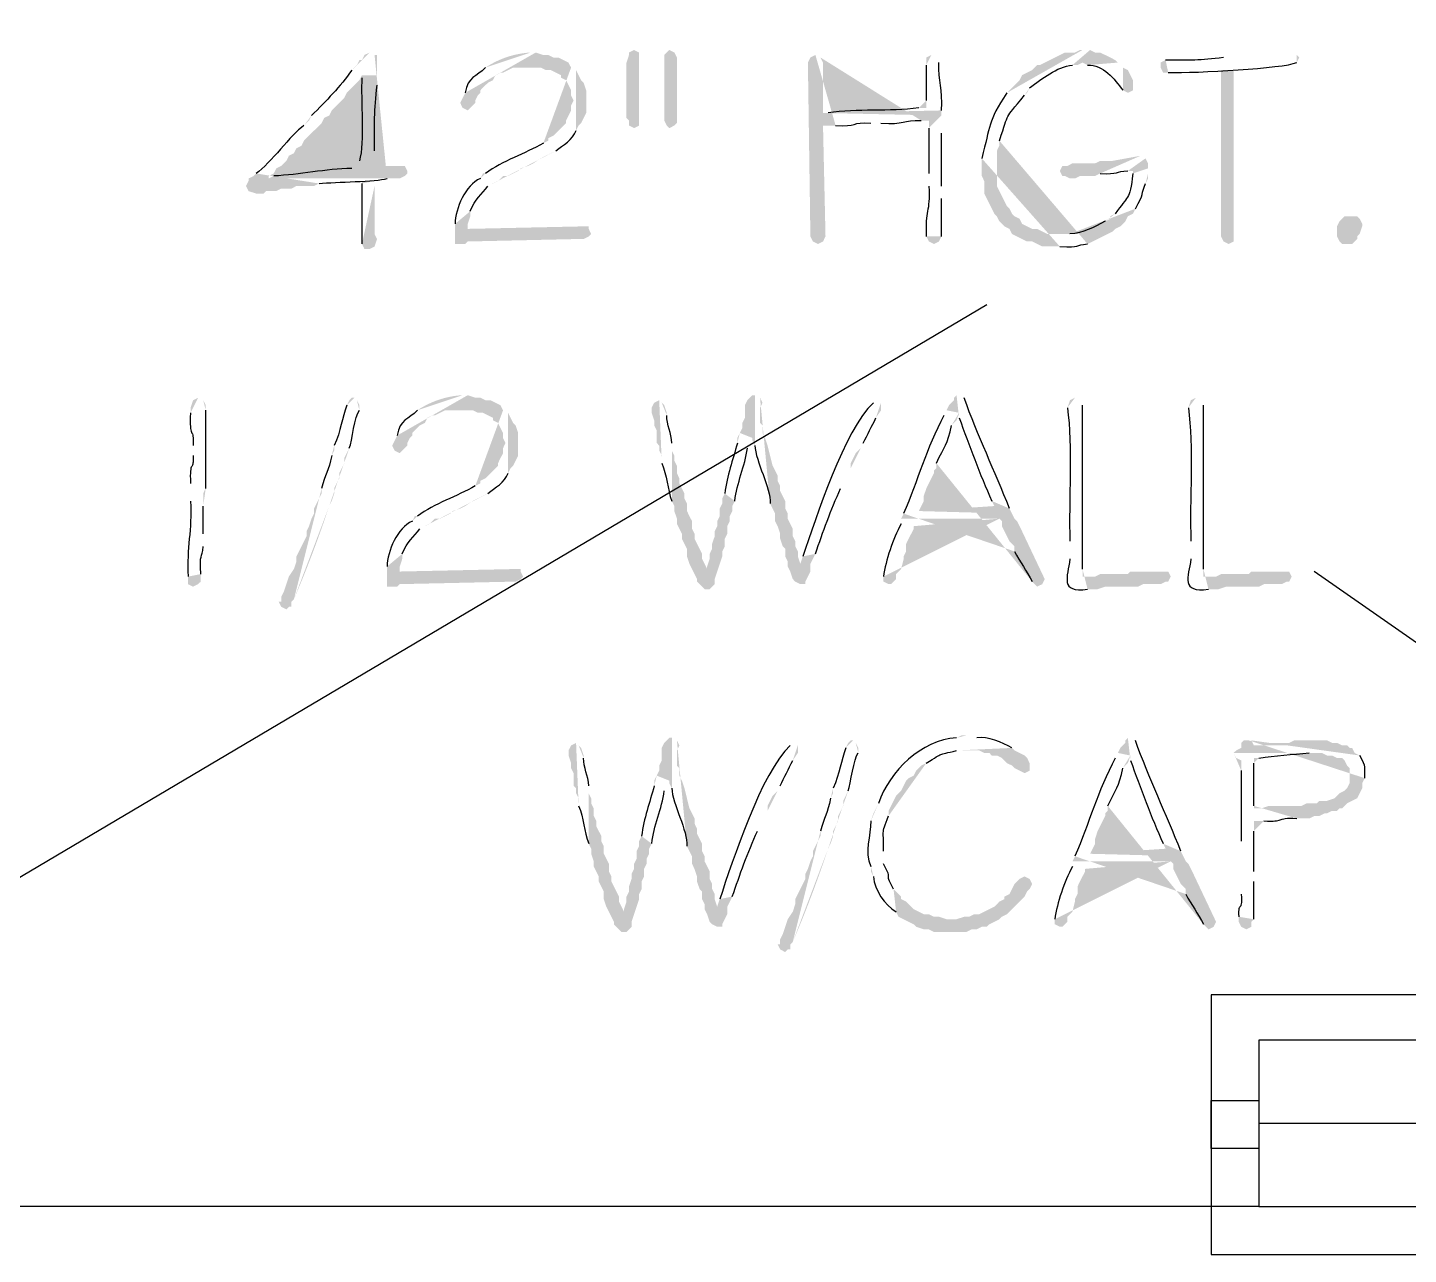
# Model space of a CAD drawing. Header units: inches. Extents: x -167 to 6071, y -6287 to -2731.
# Drawn here: x 1634.37 to 1663.6, y -5929.59 to -5903.62 of the extents above; entities that cross this region are included whole.
import ezdxf

# ---------------------------------------------------------------- set-up
doc = ezdxf.new("R2010")
doc.units = ezdxf.units.IN
doc.header["$LTSCALE"] = 96
doc.header["$MEASUREMENT"] = 0
doc.layers.add('PDF_Geometry', color=7, linetype='Continuous', true_color=0x4a4a4a)
doc.layers.add('PDF_Solid Fills', color=7, linetype='Continuous')

msp = doc.modelspace()

# ---------------------------------------------------------------- hatches: boundary and pattern name
at = {"layer": 'PDF_Solid Fills', "transparency": 33554559}
h = msp.add_hatch(color=256, dxfattribs=at)
h.paths.add_polyline_path([(1641.61, -5904.149), (1641.503, -5904.202), (1641.45, -5904.309), (1641.397, -5904.309), (1641.343, -5904.415), (1641.237, -5904.522)], flags=0)
h.paths.add_polyline_path([(1640.383, -5905.482), (1640.33, -5905.589), (1640.223, -5905.695)], flags=0)
h.paths.add_polyline_path([(1639.21, -5906.709), (1639.157, -5906.762), (1639.05, -5906.815), (1639.05, -5906.869), (1638.997, -5906.975), (1639.05, -5907.082), (1639.21, -5907.135), (1639.37, -5907.135), (1639.423, -5907.082), (1639.637, -5907.082), (1639.743, -5907.029), (1639.957, -5907.029), (1640.063, -5906.975), (1640.437, -5906.975), (1640.543, -5906.922)], flags=0)
h.paths.add_polyline_path([(1641.983, -5906.815), (1642.25, -5906.815), (1639.477, -5906.815), (1639.477, -5906.762), (1639.583, -5906.709), (1639.637, -5906.602), (1639.743, -5906.549), (1639.85, -5906.442), (1639.903, -5906.335), (1640.01, -5906.282), (1640.063, -5906.175), (1640.17, -5906.122), (1640.223, -5906.015), (1640.383, -5905.855), (1640.49, -5905.749), (1640.597, -5905.642), (1640.65, -5905.535), (1640.757, -5905.482), (1640.81, -5905.375), (1640.917, -5905.269), (1640.97, -5905.215), (1641.077, -5905.109), (1641.13, -5905.002), (1641.29, -5904.842), (1641.397, -5904.735), (1641.45, -5904.629), (1641.77, -5904.629), (1641.77, -5904.202), (1641.717, -5904.202)], flags=0)
h = msp.add_hatch(color=256, dxfattribs=at)
h.paths.add_polyline_path([(1645.023, -5904.149, 0.133918), (1644.063, -5904.469)], flags=0)
h.paths.add_polyline_path([(1643.637, -5905.002), (1643.53, -5905.215), (1643.583, -5905.322), (1643.69, -5905.375), (1643.743, -5905.322), (1643.85, -5905.215), (1643.85, -5905.162), (1643.903, -5905.055), (1643.957, -5905.002), (1643.957, -5904.949), (1644.01, -5904.895), (1644.117, -5904.789), (1644.223, -5904.735), (1644.277, -5904.629), (1644.383, -5904.575), (1644.437, -5904.575), (1644.543, -5904.522), (1644.65, -5904.469), (1645.877, -5904.469), (1645.823, -5904.362), (1645.717, -5904.309), (1645.61, -5904.255), (1645.503, -5904.255), (1645.397, -5904.202), (1645.29, -5904.202), (1645.13, -5904.149)], flags=0)
for points in [[(1647.21, -5904.095), (1647.103, -5904.149), (1647.103, -5904.202), (1647.05, -5904.362), (1647.05, -5905.535), (1647.103, -5905.589), (1647.103, -5905.695), (1647.21, -5905.749), (1647.317, -5905.695), (1647.317, -5904.149)], [(1647.957, -5904.095), (1647.85, -5904.202), (1647.85, -5905.589), (1647.903, -5905.695), (1647.957, -5905.749), (1648.063, -5905.695), (1648.117, -5905.642), (1648.117, -5904.255), (1648.063, -5904.149)], [(1659.903, -5904.522), (1659.637, -5904.522), (1659.637, -5908.042), (1659.69, -5908.149), (1659.797, -5908.202), (1659.903, -5908.149), (1659.903, -5908.042)], [(1662.303, -5908.202), (1662.197, -5908.202), (1662.143, -5908.149), (1662.09, -5908.042), (1662.09, -5907.829), (1662.143, -5907.722), (1662.25, -5907.615), (1662.517, -5907.615), (1662.57, -5907.669), (1662.623, -5907.775), (1662.623, -5907.829), (1662.57, -5907.989), (1662.517, -5908.042), (1662.517, -5908.095), (1662.41, -5908.202)], [(1646.143, -5907.829), (1643.69, -5907.882), (1643.423, -5907.882), (1643.423, -5908.202), (1643.637, -5908.202), (1643.69, -5908.149), (1646.09, -5908.095), (1646.143, -5908.095), (1646.25, -5908.042), (1646.303, -5907.989), (1646.25, -5907.882), (1646.25, -5907.829)], [(1644.703, -5915.082), (1642.25, -5915.135), (1641.983, -5915.135), (1641.983, -5915.455), (1642.197, -5915.455), (1642.25, -5915.402), (1644.65, -5915.349), (1644.703, -5915.349), (1644.81, -5915.295), (1644.863, -5915.242), (1644.81, -5915.135), (1644.81, -5915.082)], [(1658.357, -5915.135), (1657.717, -5915.135), (1657.663, -5915.189), (1657.077, -5915.189), (1656.97, -5915.242), (1656.703, -5915.242), (1658.57, -5915.242), (1658.517, -5915.135), (1658.463, -5915.135)], [(1660.917, -5915.135), (1660.277, -5915.135), (1660.223, -5915.189), (1659.637, -5915.189), (1659.53, -5915.242), (1659.263, -5915.242), (1661.13, -5915.242), (1661.077, -5915.135), (1661.023, -5915.135)], [(1661.557, -5918.709), (1661.183, -5918.709), (1661.077, -5918.762), (1660.703, -5918.762), (1660.597, -5918.815), (1660.33, -5918.815), (1662.303, -5918.815), (1662.197, -5918.815), (1662.09, -5918.762), (1661.983, -5918.762), (1661.877, -5918.709), (1661.717, -5918.709)], [(1655.263, -5918.922), (1654.25, -5918.922), (1654.517, -5918.922), (1654.623, -5918.975), (1654.73, -5918.975), (1654.783, -5919.029), (1654.89, -5919.029), (1654.997, -5919.082), (1655.103, -5919.189), (1655.21, -5919.242), (1655.263, -5919.295), (1655.477, -5919.402), (1655.583, -5919.349), (1655.583, -5919.189), (1655.53, -5919.082), (1655.477, -5919.029), (1655.37, -5918.975)], [(1655.477, -5921.589), (1655.37, -5921.642), (1655.263, -5921.749), (1655.21, -5921.855), (1655.157, -5921.962), (1655.05, -5922.015), (1655.05, -5922.069), (1654.943, -5922.122), (1654.837, -5922.229), (1654.623, -5922.335), (1654.517, -5922.389), (1654.41, -5922.389), (1654.303, -5922.442), (1654.197, -5922.442), (1654.037, -5922.495), (1652.917, -5922.495), (1653.023, -5922.549), (1653.13, -5922.602), (1653.183, -5922.655), (1653.343, -5922.709), (1653.45, -5922.709), (1653.557, -5922.762), (1654.25, -5922.762), (1654.357, -5922.709), (1654.463, -5922.709), (1654.57, -5922.655), (1654.677, -5922.655), (1654.73, -5922.602), (1654.837, -5922.549), (1654.943, -5922.495), (1654.997, -5922.442), (1655.103, -5922.389), (1655.21, -5922.282), (1655.317, -5922.175), (1655.477, -5922.015), (1655.53, -5921.909), (1655.583, -5921.855), (1655.637, -5921.749), (1655.583, -5921.642)]]:
    msp.add_hatch(color=256, dxfattribs=at).paths.add_polyline_path(points)
h = msp.add_hatch(color=256, dxfattribs=at)
h.paths.add_polyline_path([(1651.05, -5904.202), (1650.943, -5904.255), (1650.89, -5904.362), (1650.943, -5908.042), (1650.997, -5908.149), (1651.103, -5908.202), (1651.21, -5908.149), (1651.263, -5908.042), (1651.21, -5905.695), (1651.477, -5905.695)], flags=0)
h.paths.add_polyline_path([(1652.223, -5905.642), (1652.437, -5905.642)], flags=0)
h.paths.add_polyline_path([(1653.29, -5905.589), (1653.45, -5905.589), (1653.717, -5905.482), (1651.21, -5905.429), (1651.21, -5904.362), (1651.157, -5904.255)], flags=0)
h = msp.add_hatch(color=256, dxfattribs=at)
h.paths.add_polyline_path([(1653.503, -5904.202), (1653.397, -5904.255), (1653.397, -5904.415)], flags=0)
h.paths.add_polyline_path([(1653.397, -5905.162), (1653.397, -5905.322), (1653.237, -5905.322)], flags=0)
h.paths.add_polyline_path([(1651.317, -5905.429), (1651.21, -5905.429), (1653.717, -5905.482), (1653.717, -5905.375)], flags=0)
h.paths.add_polyline_path([(1653.663, -5904.362), (1653.61, -5904.255)], flags=0)
h = msp.add_hatch(color=256, dxfattribs=at)
h.paths.add_polyline_path([(1656.703, -5904.095), (1656.65, -5904.095), (1656.543, -5904.149), (1656.33, -5904.149), (1656.223, -5904.202), (1656.117, -5904.255), (1656.01, -5904.309), (1655.903, -5904.362), (1655.797, -5904.415), (1655.743, -5904.415), (1655.637, -5904.522), (1655.53, -5904.575), (1655.423, -5904.629), (1655.37, -5904.735), (1655.263, -5904.842), (1655.21, -5904.895), (1655.103, -5905.002)], flags=0)
h.paths.add_polyline_path([(1654.57, -5906.389), (1654.57, -5906.762), (1654.623, -5906.869), (1654.623, -5907.135), (1654.677, -5907.242), (1654.783, -5907.455), (1654.837, -5907.562), (1654.89, -5907.615), (1654.943, -5907.722), (1655.05, -5907.829), (1655.157, -5907.882), (1655.21, -5907.989), (1655.317, -5908.042), (1655.423, -5908.095), (1655.53, -5908.149), (1655.637, -5908.149), (1655.743, -5908.202), (1655.85, -5908.255), (1656.223, -5908.255)], flags=0)
h.paths.add_polyline_path([(1656.81, -5908.202), (1656.917, -5908.149), (1657.023, -5908.095), (1657.13, -5908.042), (1657.237, -5907.989), (1655.957, -5907.989), (1655.743, -5907.882), (1655.637, -5907.882), (1655.53, -5907.829), (1655.423, -5907.775), (1655.37, -5907.669), (1655.263, -5907.615), (1655.21, -5907.562), (1655.157, -5907.455), (1655.103, -5907.402), (1655.05, -5907.295), (1654.997, -5907.189), (1654.943, -5907.082), (1654.89, -5906.975), (1654.89, -5906.229), (1654.943, -5906.122), (1654.943, -5906.015)], flags=0)
h.paths.add_polyline_path([(1655.477, -5905.055), (1655.53, -5905.002), (1655.583, -5904.895)], flags=0)
h.paths.add_polyline_path([(1656.49, -5904.415), (1656.597, -5904.415), (1656.703, -5904.362), (1657.45, -5904.362), (1657.397, -5904.309), (1657.29, -5904.255), (1657.077, -5904.149), (1656.97, -5904.149), (1656.863, -5904.095)], flags=0)
h = msp.add_hatch(color=256, dxfattribs=at)
h.paths.add_polyline_path([(1661.13, -5904.149), (1659.69, -5904.255)], flags=0)
h.paths.add_polyline_path([(1658.463, -5904.309), (1658.357, -5904.362), (1658.357, -5904.469), (1658.41, -5904.575), (1658.517, -5904.575)], flags=0)
h.paths.add_polyline_path([(1661.237, -5904.362), (1661.29, -5904.255), (1661.237, -5904.202)], flags=0)
h = msp.add_hatch(color=256, dxfattribs=at)
h.paths.add_polyline_path([(1645.877, -5904.469), (1645.023, -5904.469), (1645.237, -5904.469), (1645.343, -5904.522), (1645.45, -5904.522), (1645.557, -5904.575), (1645.663, -5904.629), (1645.663, -5904.682), (1645.77, -5904.735), (1645.877, -5904.949), (1645.877, -5905.055), (1645.93, -5905.162), (1645.877, -5905.269), (1645.877, -5905.375), (1645.77, -5905.589), (1645.77, -5905.642), (1645.663, -5905.749), (1645.61, -5905.802), (1645.503, -5905.909), (1645.397, -5905.962), (1645.397, -5906.015), (1645.29, -5906.069)], flags=0)
h.paths.add_polyline_path([(1644.063, -5906.709), (1644.01, -5906.709), (1643.957, -5906.815)], flags=0)
h.paths.add_polyline_path([(1643.423, -5907.775), (1643.423, -5907.882), (1643.69, -5907.882), (1643.69, -5907.775), (1643.743, -5907.615), (1643.743, -5907.509)], flags=0)
h.paths.add_polyline_path([(1644.117, -5906.975), (1644.223, -5906.922), (1644.33, -5906.869), (1644.437, -5906.762), (1644.543, -5906.762), (1644.65, -5906.709), (1644.757, -5906.655), (1644.81, -5906.602), (1644.97, -5906.549), (1645.077, -5906.495), (1645.237, -5906.389), (1645.343, -5906.335), (1645.45, -5906.282), (1645.557, -5906.229)], flags=0)
h.paths.add_polyline_path([(1645.983, -5905.802), (1646.037, -5905.695), (1646.09, -5905.642), (1646.143, -5905.535), (1646.197, -5905.429), (1646.197, -5904.949), (1646.143, -5904.789), (1646.09, -5904.735), (1645.983, -5904.522)], flags=0)
h = msp.add_hatch(color=256, dxfattribs=at)
h.paths.add_polyline_path([(1657.45, -5904.362), (1656.703, -5904.362), (1656.81, -5904.415)], flags=0)
h.paths.add_polyline_path([(1657.557, -5904.949), (1657.663, -5905.002), (1657.77, -5904.949), (1657.77, -5904.735), (1657.717, -5904.629), (1657.663, -5904.522), (1657.557, -5904.469)], flags=0)
h = msp.add_hatch(color=256, dxfattribs=at)
h.paths.add_polyline_path([(1641.77, -5904.629), (1641.45, -5904.629), (1641.45, -5904.682)], flags=0)
h.paths.add_polyline_path([(1641.397, -5906.442), (1641.397, -5906.602), (1641.237, -5906.602)], flags=0)
h.paths.add_polyline_path([(1639.583, -5906.762), (1639.477, -5906.815), (1642.25, -5906.815), (1642.357, -5906.762), (1642.41, -5906.709), (1642.41, -5906.655), (1642.357, -5906.549), (1641.717, -5906.549), (1641.717, -5906.229)], flags=0)
h.paths.add_polyline_path([(1641.77, -5904.842), (1641.77, -5904.735)], flags=0)
h = msp.add_hatch(color=256, dxfattribs=at)
h.paths.add_polyline_path([(1653.717, -5905.482), (1653.45, -5905.589), (1653.45, -5905.749)], flags=0)
h.paths.add_polyline_path([(1653.45, -5906.709), (1653.45, -5906.975)], flags=0)
h.paths.add_polyline_path([(1653.397, -5908.042), (1653.45, -5908.149), (1653.557, -5908.202), (1653.663, -5908.149), (1653.717, -5908.042)], flags=0)
h.paths.add_polyline_path([(1653.717, -5907.242), (1653.717, -5906.975)], flags=0)
h.paths.add_polyline_path([(1653.717, -5905.855), (1653.717, -5905.589)], flags=0)
h = msp.add_hatch(color=256, dxfattribs=at)
h.paths.add_polyline_path([(1657.93, -5906.335), (1657.343, -5906.442), (1657.077, -5906.442), (1656.97, -5906.495), (1656.49, -5906.495), (1656.383, -5906.549), (1656.277, -5906.549), (1656.223, -5906.655), (1656.277, -5906.762), (1656.33, -5906.762), (1656.437, -5906.815), (1656.543, -5906.815), (1656.65, -5906.762), (1656.97, -5906.762), (1657.077, -5906.709)], flags=0)
h.paths.add_polyline_path([(1657.663, -5906.655), (1657.77, -5906.655), (1658.09, -5906.602), (1658.09, -5906.495), (1658.037, -5906.389)], flags=0)
h = msp.add_hatch(color=256, dxfattribs=at)
h.paths.add_polyline_path([(1658.09, -5906.602), (1657.77, -5906.655), (1657.77, -5906.709)], flags=0)
h.paths.add_polyline_path([(1657.397, -5907.562), (1657.29, -5907.615), (1657.29, -5907.669), (1657.183, -5907.722)], flags=0)
h.paths.add_polyline_path([(1656.437, -5907.989), (1656.277, -5907.989), (1657.237, -5907.989), (1657.343, -5907.935), (1657.397, -5907.882), (1657.503, -5907.829), (1657.61, -5907.722), (1657.663, -5907.615), (1657.77, -5907.562), (1657.823, -5907.455)], flags=0)
h.paths.add_polyline_path([(1658.037, -5906.922), (1658.09, -5906.815), (1658.09, -5906.709)], flags=0)
h = msp.add_hatch(color=256, dxfattribs=at)
h.paths.add_polyline_path([(1641.717, -5906.869), (1641.45, -5906.869), (1641.45, -5906.922)], flags=0)
h.paths.add_polyline_path([(1641.45, -5908.202), (1641.503, -5908.309), (1641.61, -5908.309), (1641.717, -5908.255), (1641.77, -5908.095), (1641.717, -5907.989), (1641.717, -5906.975)], flags=0)
h = msp.add_hatch(color=256, dxfattribs=at)
h.paths.add_polyline_path([(1637.983, -5911.455), (1637.877, -5911.509), (1637.823, -5911.669), (1637.823, -5911.775)], flags=0)
h.paths.add_polyline_path([(1637.877, -5912.469), (1637.877, -5912.682)], flags=0)
h.paths.add_polyline_path([(1637.823, -5913.269), (1637.823, -5913.642)], flags=0)
h.paths.add_polyline_path([(1637.77, -5915.242), (1637.77, -5915.402), (1637.877, -5915.455), (1637.983, -5915.402), (1638.037, -5915.349), (1638.037, -5915.189)], flags=0)
h.paths.add_polyline_path([(1638.09, -5914.602), (1638.09, -5914.335)], flags=0)
h.paths.add_polyline_path([(1638.09, -5913.749), (1638.09, -5913.482), (1638.143, -5913.375)], flags=0)
h.paths.add_polyline_path([(1638.143, -5911.722), (1638.143, -5911.615), (1638.09, -5911.509)], flags=0)
h = msp.add_hatch(color=256, dxfattribs=at)
h.paths.add_polyline_path([(1641.29, -5911.455), (1641.237, -5911.455), (1641.183, -5911.509), (1641.13, -5911.615)], flags=0)
h.paths.add_polyline_path([(1640.863, -5912.469), (1640.863, -5912.575), (1640.81, -5912.682)], flags=0)
h.paths.add_polyline_path([(1640.597, -5913.375), (1640.597, -5913.482), (1640.543, -5913.589), (1640.49, -5913.695), (1640.437, -5913.802), (1640.437, -5913.909), (1640.383, -5914.015), (1640.33, -5914.175), (1640.277, -5914.282), (1640.277, -5914.389), (1640.17, -5914.602), (1640.117, -5914.709), (1640.063, -5914.815), (1640.063, -5914.922), (1640.01, -5915.082), (1639.903, -5915.242), (1639.797, -5915.562), (1639.743, -5915.669), (1639.743, -5915.775), (1639.69, -5915.775), (1639.743, -5915.882), (1639.85, -5915.935), (1639.903, -5915.882), (1639.957, -5915.882), (1639.957, -5915.775), (1640.01, -5915.722)], flags=0)
h.paths.add_polyline_path([(1640.01, -5915.722, 0.021773), (1640.757, -5913.749)], flags=0)
h.paths.add_polyline_path([(1640.757, -5913.749), (1640.81, -5913.642), (1640.863, -5913.482), (1640.863, -5913.375), (1640.97, -5913.162), (1640.97, -5913.055), (1641.023, -5912.949), (1641.077, -5912.842), (1641.077, -5912.735), (1641.183, -5912.522)], flags=0)
h.paths.add_polyline_path([(1641.397, -5911.722), (1641.397, -5911.615), (1641.343, -5911.509)], flags=0)
h = msp.add_hatch(color=256, dxfattribs=at)
h.paths.add_polyline_path([(1643.583, -5911.402, 0.133918), (1642.623, -5911.722)], flags=0)
h.paths.add_polyline_path([(1642.197, -5912.255), (1642.143, -5912.362), (1642.09, -5912.469), (1642.143, -5912.575), (1642.25, -5912.629), (1642.303, -5912.575), (1642.41, -5912.469), (1642.41, -5912.415), (1642.463, -5912.309), (1642.517, -5912.255), (1642.517, -5912.202), (1642.57, -5912.149), (1642.677, -5912.042), (1642.783, -5911.989), (1642.837, -5911.882), (1642.943, -5911.829), (1642.997, -5911.829), (1643.103, -5911.775), (1643.21, -5911.722), (1644.437, -5911.722), (1644.383, -5911.615), (1644.17, -5911.509), (1644.063, -5911.509), (1643.957, -5911.455), (1643.85, -5911.455), (1643.69, -5911.402)], flags=0)
h = msp.add_hatch(color=256, dxfattribs=at)
h.paths.add_polyline_path([(1647.743, -5911.509), (1647.637, -5911.562), (1647.583, -5911.669), (1647.583, -5911.775), (1647.637, -5911.935), (1647.637, -5912.042), (1647.69, -5912.149), (1647.69, -5912.415), (1647.743, -5912.469), (1647.743, -5912.575), (1647.797, -5912.682), (1647.797, -5912.842)], flags=0)
h.paths.add_polyline_path([(1648.01, -5913.642), (1648.063, -5913.749), (1648.063, -5913.855), (1648.117, -5914.015), (1648.117, -5914.122), (1648.17, -5914.229), (1648.223, -5914.335), (1648.223, -5914.442), (1648.33, -5914.655), (1648.33, -5914.815), (1648.383, -5914.975), (1648.437, -5915.082), (1648.49, -5915.189), (1648.543, -5915.295), (1648.543, -5915.349), (1648.597, -5915.402), (1648.703, -5915.509), (1648.81, -5915.509), (1648.863, -5915.455), (1648.917, -5915.402), (1648.917, -5915.295), (1648.97, -5915.135), (1648.757, -5915.135), (1648.757, -5915.082), (1648.65, -5914.869), (1648.65, -5914.762), (1648.597, -5914.655), (1648.543, -5914.549), (1648.49, -5914.442), (1648.49, -5914.335), (1648.437, -5914.229), (1648.437, -5914.069), (1648.383, -5913.962), (1648.33, -5913.855), (1648.33, -5913.695), (1648.277, -5913.589), (1648.277, -5913.482), (1648.17, -5913.269), (1648.17, -5913.162), (1648.117, -5913.055), (1648.117, -5912.895), (1648.063, -5912.789), (1648.063, -5912.682), (1648.01, -5912.575), (1648.01, -5912.415)], flags=0)
h.paths.add_polyline_path([(1647.903, -5911.829), (1647.903, -5911.775), (1647.85, -5911.615), (1647.797, -5911.562)], flags=0)
h = msp.add_hatch(color=256, dxfattribs=at)
h.paths.add_polyline_path([(1649.77, -5911.402), (1649.717, -5911.402), (1649.61, -5911.509), (1649.557, -5911.615), (1649.557, -5911.882), (1649.503, -5911.989), (1649.503, -5912.095), (1649.45, -5912.202), (1649.717, -5912.309), (1649.717, -5912.362), (1649.77, -5912.469)], flags=0)
h.paths.add_polyline_path([(1650.09, -5913.695), (1650.143, -5913.802), (1650.197, -5913.909), (1650.197, -5914.069), (1650.25, -5914.175), (1650.303, -5914.335), (1650.303, -5914.442), (1650.357, -5914.602), (1650.41, -5914.655), (1650.41, -5914.815), (1650.463, -5914.922), (1650.463, -5915.029), (1650.517, -5915.135), (1650.57, -5915.295), (1650.623, -5915.349), (1650.73, -5915.402), (1650.837, -5915.402), (1650.837, -5915.349), (1650.943, -5915.135), (1650.943, -5914.975), (1650.73, -5914.975), (1650.677, -5914.815), (1650.677, -5914.709), (1650.623, -5914.602), (1650.623, -5914.495), (1650.57, -5914.389), (1650.57, -5914.229), (1650.463, -5914.015), (1650.463, -5913.909), (1650.41, -5913.802), (1650.41, -5913.642), (1650.357, -5913.535), (1650.303, -5913.429), (1650.303, -5913.322), (1650.25, -5913.215), (1650.25, -5913.109), (1650.197, -5913.002), (1650.143, -5912.895), (1650.037, -5912.469), (1649.983, -5912.309), (1649.93, -5912.202), (1649.93, -5912.042), (1649.877, -5911.989), (1649.877, -5911.669), (1649.93, -5911.562), (1649.877, -5911.455)], flags=0)
h = msp.add_hatch(color=256, dxfattribs=at)
h.paths.add_polyline_path([(1652.33, -5911.562), (1652.277, -5911.562)], flags=0)
h.paths.add_polyline_path([(1650.783, -5914.815), (1650.73, -5914.975), (1650.943, -5914.975), (1651.05, -5914.762)], flags=0)
h.paths.add_polyline_path([(1651.583, -5913.375), (1651.69, -5913.162), (1651.743, -5913.055), (1651.797, -5912.949), (1651.797, -5912.842), (1651.903, -5912.629), (1652.01, -5912.522), (1652.063, -5912.415)], flags=0)
h.paths.add_polyline_path([(1652.33, -5911.882), (1652.437, -5911.722), (1652.437, -5911.562)], flags=0)
h = msp.add_hatch(color=256, dxfattribs=at)
h.paths.add_polyline_path([(1654.037, -5911.402), (1653.983, -5911.455), (1653.983, -5911.509), (1653.93, -5911.562), (1653.877, -5911.615), (1653.823, -5911.722), (1654.09, -5911.775), (1654.09, -5911.882)], flags=0)
h.paths.add_polyline_path([(1654.783, -5913.642), (1654.837, -5913.749), (1653.237, -5913.855), (1655.21, -5913.909), (1655.157, -5913.802)], flags=0)
h.paths.add_polyline_path([(1654.197, -5911.455), (1654.143, -5911.402)], flags=0)
h = msp.add_hatch(color=256, dxfattribs=at)
h.paths.add_polyline_path([(1656.543, -5911.455), (1656.437, -5911.509), (1656.383, -5911.669)], flags=0)
h.paths.add_polyline_path([(1656.437, -5914.495), (1656.437, -5914.869)], flags=0)
h.paths.add_polyline_path([(1656.81, -5915.509), (1657.023, -5915.509), (1657.183, -5915.455), (1657.877, -5915.455), (1657.983, -5915.402), (1658.357, -5915.402), (1658.463, -5915.349), (1658.517, -5915.349), (1658.57, -5915.242), (1656.703, -5915.242), (1656.703, -5915.082)], flags=0)
h.paths.add_polyline_path([(1656.703, -5911.615), (1656.65, -5911.509)], flags=0)
h = msp.add_hatch(color=256, dxfattribs=at)
h.paths.add_polyline_path([(1659.103, -5911.455), (1658.997, -5911.509), (1658.943, -5911.669)], flags=0)
h.paths.add_polyline_path([(1658.997, -5914.495), (1658.997, -5914.869)], flags=0)
h.paths.add_polyline_path([(1659.37, -5915.509), (1659.583, -5915.509), (1659.743, -5915.455), (1660.437, -5915.455), (1660.543, -5915.402), (1660.917, -5915.402), (1661.023, -5915.349), (1661.077, -5915.349), (1661.13, -5915.242), (1659.263, -5915.242), (1659.263, -5915.082)], flags=0)
h.paths.add_polyline_path([(1659.263, -5911.615), (1659.21, -5911.509)], flags=0)
h = msp.add_hatch(color=256, dxfattribs=at)
h.paths.add_polyline_path([(1644.437, -5911.722), (1643.583, -5911.722), (1643.797, -5911.722), (1643.903, -5911.775), (1644.01, -5911.775), (1644.117, -5911.829), (1644.223, -5911.882), (1644.223, -5911.935), (1644.33, -5911.989), (1644.383, -5912.095), (1644.437, -5912.202), (1644.437, -5912.309), (1644.49, -5912.415), (1644.437, -5912.522), (1644.437, -5912.629), (1644.383, -5912.735), (1644.33, -5912.842), (1644.33, -5912.895), (1644.17, -5913.055), (1644.063, -5913.162), (1643.957, -5913.215), (1643.957, -5913.269), (1643.85, -5913.322)], flags=0)
h.paths.add_polyline_path([(1642.623, -5913.962), (1642.57, -5913.962), (1642.517, -5914.069)], flags=0)
h.paths.add_polyline_path([(1641.983, -5915.029), (1641.983, -5915.135), (1642.25, -5915.135), (1642.25, -5915.029), (1642.303, -5914.869), (1642.303, -5914.762)], flags=0)
h.paths.add_polyline_path([(1642.677, -5914.229), (1642.783, -5914.175), (1642.89, -5914.122), (1642.997, -5914.015), (1643.103, -5914.015), (1643.21, -5913.962), (1643.317, -5913.909), (1643.37, -5913.855), (1643.53, -5913.802), (1643.637, -5913.749), (1643.797, -5913.642), (1643.903, -5913.589), (1644.01, -5913.535), (1644.117, -5913.482)], flags=0)
h.paths.add_polyline_path([(1644.543, -5913.055), (1644.597, -5912.949), (1644.65, -5912.895), (1644.757, -5912.682), (1644.757, -5912.202), (1644.703, -5912.042), (1644.65, -5911.989), (1644.597, -5911.882), (1644.543, -5911.775)], flags=0)
h = msp.add_hatch(color=256, dxfattribs=at)
h.paths.add_polyline_path([(1653.823, -5911.722), (1653.77, -5911.829)], flags=0)
h.paths.add_polyline_path([(1652.917, -5913.909), (1652.863, -5914.015), (1654.943, -5914.015), (1654.997, -5914.069), (1654.997, -5914.175), (1655.05, -5914.282), (1655.103, -5914.389), (1655.157, -5914.495), (1655.263, -5914.602), (1655.263, -5914.709)], flags=0)
h.paths.add_polyline_path([(1655.637, -5915.349), (1655.69, -5915.402), (1655.743, -5915.455), (1655.85, -5915.402), (1655.903, -5915.295), (1655.423, -5914.282), (1655.317, -5914.069), (1655.263, -5914.015), (1655.21, -5913.909), (1653.237, -5913.855), (1653.29, -5913.749), (1653.343, -5913.642), (1653.343, -5913.535), (1653.397, -5913.375), (1653.45, -5913.269), (1653.503, -5913.162), (1653.557, -5913.055), (1653.557, -5913.002), (1653.61, -5912.949), (1653.61, -5912.842)], flags=0)
h.paths.add_polyline_path([(1653.93, -5912.042), (1654.037, -5911.935), (1654.09, -5911.775)], flags=0)
h = msp.add_hatch(color=256, dxfattribs=at)
h.paths.add_polyline_path([(1649.45, -5912.202), (1649.397, -5912.309), (1649.397, -5912.415)], flags=0)
h.paths.add_polyline_path([(1649.13, -5913.482), (1649.077, -5913.589), (1649.077, -5913.695), (1649.023, -5913.802), (1649.023, -5913.962), (1648.97, -5914.069), (1648.97, -5914.175), (1648.917, -5914.282), (1648.917, -5914.389), (1648.863, -5914.549), (1648.863, -5914.655), (1648.81, -5914.762), (1648.81, -5914.869), (1648.757, -5915.029), (1648.757, -5915.135), (1648.97, -5915.135), (1649.023, -5914.975), (1649.077, -5914.815), (1649.077, -5914.709), (1649.13, -5914.602), (1649.13, -5914.442), (1649.183, -5914.335), (1649.183, -5914.175), (1649.237, -5914.069), (1649.237, -5913.962), (1649.29, -5913.855), (1649.29, -5913.749), (1649.343, -5913.642)], flags=0)
h.paths.add_polyline_path([(1649.61, -5912.522), (1649.663, -5912.415), (1649.717, -5912.309)], flags=0)
h = msp.add_hatch(color=256, dxfattribs=at)
h.paths.add_polyline_path([(1652.863, -5914.015), (1652.863, -5914.122)], flags=0)
h.paths.add_polyline_path([(1652.49, -5915.242), (1652.49, -5915.349), (1652.597, -5915.402), (1652.65, -5915.402), (1652.757, -5915.295), (1652.757, -5915.189), (1652.863, -5915.082), (1652.917, -5914.869), (1652.917, -5914.815), (1652.97, -5914.709), (1652.97, -5914.549), (1653.023, -5914.442), (1653.077, -5914.335), (1653.13, -5914.229), (1653.13, -5914.175), (1654.943, -5914.015)], flags=0)
h = msp.add_hatch(color=256, dxfattribs=at)
h.paths.add_polyline_path([(1654.25, -5918.602), (1654.143, -5918.602), (1654.037, -5918.655)], flags=0)
h.paths.add_polyline_path([(1652.383, -5920.042), (1652.277, -5920.255), (1652.223, -5920.415)], flags=0)
h.paths.add_polyline_path([(1652.223, -5921.375), (1652.223, -5921.482), (1652.277, -5921.589)], flags=0)
h.paths.add_polyline_path([(1652.757, -5922.335), (1652.81, -5922.442), (1652.917, -5922.495), (1653.93, -5922.495), (1653.823, -5922.495), (1653.663, -5922.442), (1653.557, -5922.442), (1653.45, -5922.389), (1653.343, -5922.389), (1653.237, -5922.335), (1653.13, -5922.282), (1653.077, -5922.229), (1652.97, -5922.122), (1652.863, -5922.069), (1652.863, -5922.015), (1652.757, -5921.909), (1652.703, -5921.855)], flags=0)
h.paths.add_polyline_path([(1652.49, -5921.322), (1652.49, -5921.055)], flags=0)
h.paths.add_polyline_path([(1652.597, -5920.309), (1652.597, -5920.202), (1652.757, -5919.882), (1652.863, -5919.775), (1652.97, -5919.562), (1653.023, -5919.509), (1653.13, -5919.455), (1653.183, -5919.349), (1653.29, -5919.242), (1653.397, -5919.189)], flags=0)
h.paths.add_polyline_path([(1654.037, -5918.922), (1655.263, -5918.922), (1655.21, -5918.869)], flags=0)
h.paths.add_polyline_path([(1654.463, -5918.655), (1654.357, -5918.602)], flags=0)
h = msp.add_hatch(color=256, dxfattribs=at)
h.paths.add_polyline_path([(1645.983, -5918.762), (1645.877, -5918.815), (1645.823, -5918.922), (1645.823, -5919.029), (1645.877, -5919.189), (1645.877, -5919.295), (1645.93, -5919.402), (1645.93, -5919.669), (1645.983, -5919.722), (1645.983, -5919.829), (1646.037, -5919.935), (1646.037, -5920.095)], flags=0)
h.paths.add_polyline_path([(1646.25, -5920.895), (1646.303, -5921.002), (1646.303, -5921.109), (1646.357, -5921.269), (1646.357, -5921.375), (1646.41, -5921.482), (1646.463, -5921.589), (1646.463, -5921.695), (1646.517, -5921.802), (1646.57, -5921.909), (1646.57, -5922.069), (1646.623, -5922.229), (1646.677, -5922.335), (1646.783, -5922.549), (1646.783, -5922.602), (1646.837, -5922.655), (1646.943, -5922.762), (1647.05, -5922.762), (1647.103, -5922.709), (1647.157, -5922.655), (1647.157, -5922.549), (1647.21, -5922.389), (1646.997, -5922.389), (1646.997, -5922.335), (1646.89, -5922.122), (1646.89, -5922.015), (1646.837, -5921.909), (1646.783, -5921.802), (1646.73, -5921.695), (1646.73, -5921.589), (1646.677, -5921.482), (1646.677, -5921.322), (1646.623, -5921.215), (1646.57, -5921.109), (1646.57, -5920.949), (1646.517, -5920.842), (1646.517, -5920.735), (1646.41, -5920.522), (1646.41, -5920.415), (1646.357, -5920.309), (1646.357, -5920.149), (1646.303, -5920.042), (1646.303, -5919.935), (1646.25, -5919.829), (1646.25, -5919.669)], flags=0)
h.paths.add_polyline_path([(1646.143, -5919.082), (1646.143, -5919.029), (1646.09, -5918.869), (1646.037, -5918.815)], flags=0)
h = msp.add_hatch(color=256, dxfattribs=at)
h.paths.add_polyline_path([(1648.01, -5918.655), (1647.957, -5918.655), (1647.85, -5918.762), (1647.797, -5918.869), (1647.797, -5919.135), (1647.743, -5919.242), (1647.743, -5919.349), (1647.69, -5919.455), (1647.957, -5919.562), (1647.957, -5919.615), (1648.01, -5919.722)], flags=0)
h.paths.add_polyline_path([(1648.33, -5920.949), (1648.383, -5921.055), (1648.437, -5921.162), (1648.437, -5921.322), (1648.49, -5921.429), (1648.543, -5921.589), (1648.543, -5921.695), (1648.597, -5921.855), (1648.65, -5921.909), (1648.65, -5922.069), (1648.703, -5922.175), (1648.703, -5922.282), (1648.757, -5922.389), (1648.81, -5922.549), (1648.863, -5922.602), (1648.97, -5922.655), (1649.077, -5922.655), (1649.077, -5922.602), (1649.183, -5922.389), (1649.183, -5922.229), (1648.97, -5922.229), (1648.917, -5922.069), (1648.917, -5921.962), (1648.863, -5921.855), (1648.863, -5921.749), (1648.81, -5921.642), (1648.81, -5921.482), (1648.703, -5921.269), (1648.703, -5921.162), (1648.65, -5921.055), (1648.65, -5920.895), (1648.597, -5920.789), (1648.543, -5920.682), (1648.543, -5920.575), (1648.49, -5920.469), (1648.49, -5920.362), (1648.437, -5920.255), (1648.383, -5920.149), (1648.277, -5919.722), (1648.223, -5919.562), (1648.17, -5919.455), (1648.17, -5919.295), (1648.117, -5919.242), (1648.117, -5918.922), (1648.17, -5918.815), (1648.117, -5918.709)], flags=0)
h = msp.add_hatch(color=256, dxfattribs=at)
h.paths.add_polyline_path([(1650.57, -5918.815), (1650.517, -5918.815)], flags=0)
h.paths.add_polyline_path([(1649.023, -5922.069), (1648.97, -5922.229), (1649.183, -5922.229), (1649.29, -5922.015)], flags=0)
h.paths.add_polyline_path([(1649.823, -5920.629), (1649.877, -5920.522), (1649.93, -5920.415), (1650.037, -5920.202), (1650.037, -5920.095), (1650.143, -5919.882), (1650.25, -5919.775), (1650.303, -5919.669)], flags=0)
h.paths.add_polyline_path([(1650.57, -5919.135), (1650.677, -5918.975), (1650.677, -5918.815)], flags=0)
h = msp.add_hatch(color=256, dxfattribs=at)
h.paths.add_polyline_path([(1651.85, -5918.709), (1651.797, -5918.709), (1651.743, -5918.762), (1651.69, -5918.869)], flags=0)
h.paths.add_polyline_path([(1651.423, -5919.722), (1651.423, -5919.829), (1651.37, -5919.935)], flags=0)
h.paths.add_polyline_path([(1651.157, -5920.629), (1651.157, -5920.735), (1651.103, -5920.842), (1651.05, -5920.949), (1650.997, -5921.055), (1650.997, -5921.162), (1650.943, -5921.269), (1650.89, -5921.429), (1650.837, -5921.535), (1650.837, -5921.642), (1650.783, -5921.749), (1650.73, -5921.855), (1650.677, -5921.962), (1650.623, -5922.069), (1650.623, -5922.175), (1650.57, -5922.335), (1650.463, -5922.495), (1650.41, -5922.655), (1650.357, -5922.815), (1650.303, -5922.922), (1650.303, -5923.029), (1650.25, -5923.029), (1650.303, -5923.135), (1650.41, -5923.189), (1650.463, -5923.135), (1650.517, -5923.135), (1650.517, -5923.029), (1650.57, -5922.975)], flags=0)
h.paths.add_polyline_path([(1650.57, -5922.975, 0.021773), (1651.317, -5921.002)], flags=0)
h.paths.add_polyline_path([(1651.317, -5921.002), (1651.37, -5920.895), (1651.423, -5920.735), (1651.423, -5920.629), (1651.477, -5920.522), (1651.53, -5920.415), (1651.53, -5920.309), (1651.637, -5920.095), (1651.637, -5919.989), (1651.69, -5919.882), (1651.743, -5919.775)], flags=0)
h.paths.add_polyline_path([(1651.957, -5918.975), (1651.957, -5918.869), (1651.903, -5918.762)], flags=0)
h = msp.add_hatch(color=256, dxfattribs=at)
h.paths.add_polyline_path([(1657.663, -5918.655), (1657.61, -5918.709), (1657.61, -5918.762), (1657.503, -5918.869), (1657.45, -5918.975), (1657.717, -5919.029), (1657.717, -5919.135)], flags=0)
h.paths.add_polyline_path([(1658.41, -5920.895), (1658.463, -5921.002), (1656.863, -5921.109), (1658.837, -5921.162), (1658.783, -5921.055)], flags=0)
h.paths.add_polyline_path([(1657.823, -5918.709), (1657.77, -5918.655)], flags=0)
h = msp.add_hatch(color=256, dxfattribs=at)
h.paths.add_polyline_path([(1660.223, -5918.709), (1660.117, -5918.709), (1660.063, -5918.762), (1660.063, -5918.869), (1659.957, -5918.922), (1659.903, -5918.975), (1661.77, -5918.975), (1661.877, -5919.029), (1661.983, -5919.029), (1662.09, -5919.082), (1662.197, -5919.082), (1662.25, -5919.135), (1662.303, -5919.242), (1662.357, -5919.295), (1662.357, -5919.615), (1662.303, -5919.722), (1662.25, -5919.775), (1662.143, -5919.829), (1662.037, -5919.935), (1661.877, -5919.989), (1661.717, -5919.989), (1661.663, -5920.042), (1661.45, -5920.042), (1661.343, -5920.095), (1660.65, -5920.095), (1660.49, -5920.149), (1660.33, -5920.149), (1662.197, -5920.149), (1662.303, -5920.042), (1662.41, -5919.989), (1662.517, -5919.935), (1662.623, -5919.722), (1662.623, -5919.615), (1662.677, -5919.509)], flags=0)
h.paths.add_polyline_path([(1662.57, -5919.029), (1662.463, -5918.975), (1662.41, -5918.869), (1662.357, -5918.869), (1662.303, -5918.815), (1660.33, -5918.815), (1660.277, -5918.709)], flags=0)
h = msp.add_hatch(color=256, dxfattribs=at)
h.paths.add_polyline_path([(1657.45, -5918.975), (1657.397, -5919.082)], flags=0)
h.paths.add_polyline_path([(1656.543, -5921.162), (1656.49, -5921.269), (1658.57, -5921.269), (1658.623, -5921.322), (1658.623, -5921.429), (1658.677, -5921.535), (1658.783, -5921.749), (1658.89, -5921.855), (1658.89, -5921.962)], flags=0)
h.paths.add_polyline_path([(1659.263, -5922.602), (1659.37, -5922.709), (1659.477, -5922.655), (1659.53, -5922.549), (1659.05, -5921.535), (1658.943, -5921.322), (1658.89, -5921.269), (1658.837, -5921.162), (1656.863, -5921.109), (1656.97, -5920.895), (1656.97, -5920.789), (1657.023, -5920.629), (1657.077, -5920.522), (1657.13, -5920.415), (1657.183, -5920.309), (1657.183, -5920.255), (1657.237, -5920.202), (1657.237, -5920.095)], flags=0)
h.paths.add_polyline_path([(1657.557, -5919.295), (1657.663, -5919.189), (1657.717, -5919.029)], flags=0)
h = msp.add_hatch(color=256, dxfattribs=at)
h.paths.add_polyline_path([(1659.903, -5918.975), (1659.957, -5919.082), (1660.063, -5919.135), (1660.063, -5919.349)], flags=0)
h.paths.add_polyline_path([(1660.063, -5920.842), (1660.063, -5921.962)], flags=0)
h.paths.add_polyline_path([(1660.01, -5922.442), (1660.01, -5922.549), (1660.063, -5922.655), (1660.17, -5922.709), (1660.277, -5922.655), (1660.277, -5922.549), (1660.33, -5922.495)], flags=0)
h.paths.add_polyline_path([(1660.33, -5921.695), (1660.33, -5921.482)], flags=0)
h.paths.add_polyline_path([(1660.33, -5920.629), (1660.33, -5920.415), (1660.543, -5920.415)], flags=0)
h.paths.add_polyline_path([(1661.237, -5920.362), (1661.503, -5920.362), (1661.61, -5920.309), (1661.717, -5920.309), (1661.823, -5920.255), (1661.877, -5920.255), (1661.983, -5920.202), (1662.09, -5920.202), (1662.143, -5920.149), (1662.197, -5920.149), (1660.33, -5920.149), (1660.33, -5920.095)], flags=0)
h.paths.add_polyline_path([(1660.33, -5919.189), (1660.33, -5919.082), (1660.437, -5919.082)], flags=0)
h.paths.add_polyline_path([(1661.503, -5918.975), (1661.61, -5918.975)], flags=0)
h = msp.add_hatch(color=256, dxfattribs=at)
h.paths.add_polyline_path([(1647.69, -5919.455), (1647.637, -5919.562), (1647.637, -5919.669)], flags=0)
h.paths.add_polyline_path([(1647.37, -5920.735), (1647.317, -5920.842), (1647.317, -5920.949), (1647.263, -5921.055), (1647.263, -5921.215), (1647.21, -5921.322), (1647.21, -5921.429), (1647.157, -5921.535), (1647.157, -5921.642), (1647.103, -5921.802), (1647.103, -5921.909), (1647.05, -5922.015), (1647.05, -5922.122), (1646.997, -5922.282), (1646.997, -5922.389), (1647.21, -5922.389), (1647.263, -5922.229), (1647.317, -5922.069), (1647.317, -5921.962), (1647.37, -5921.855), (1647.37, -5921.695), (1647.423, -5921.589), (1647.423, -5921.429), (1647.477, -5921.322), (1647.477, -5921.215), (1647.53, -5921.109), (1647.53, -5921.002), (1647.583, -5920.895)], flags=0)
h.paths.add_polyline_path([(1647.85, -5919.775), (1647.957, -5919.562)], flags=0)
h = msp.add_hatch(color=256, dxfattribs=at)
h.paths.add_polyline_path([(1656.49, -5921.269), (1656.49, -5921.375)], flags=0)
h.paths.add_polyline_path([(1656.117, -5922.495), (1656.117, -5922.602), (1656.223, -5922.655), (1656.277, -5922.655), (1656.383, -5922.549), (1656.383, -5922.442), (1656.49, -5922.335), (1656.543, -5922.122), (1656.543, -5922.069), (1656.597, -5921.962), (1656.597, -5921.802), (1656.65, -5921.695), (1656.757, -5921.482), (1656.757, -5921.429), (1658.57, -5921.269)], flags=0)

# ---------------------------------------------------------------- linework, layer by layer
at = {"layer": 'PDF_Geometry'}
for points in [[(1626.89, -5840.575), (1664.917, -5840.575), (1664.917, -5925.055), (1660.437, -5925.055), (1660.437, -5928.575), (1664.917, -5928.575)], [(1625.397, -5926.815), (1654.677, -5909.482)], [(1686.89, -5924.095), (1659.423, -5924.095), (1659.423, -5929.589), (1686.89, -5929.589)], [(1685.93, -5926.815), (1660.437, -5926.815)], [(1660.437, -5928.575), (1624.437, -5928.575)]]:
    msp.add_lwpolyline(points, dxfattribs=at)
at = {"layer": 'PDF_Geometry', "color": 7}
msp.add_lwpolyline([(1670.57, -5921.375), (1661.61, -5915.135)], dxfattribs=at)
at = {"layer": 'PDF_Geometry'}
msp.add_lwpolyline([(1660.437, -5927.349), (1659.423, -5927.349), (1659.423, -5926.335), (1660.437, -5926.335)], close=True, dxfattribs=at)
for points in [[(1659.69, -5904.255), (1659.177, -5904.315), (1658.986, -5904.318), (1658.463, -5904.309)], [(1641.237, -5904.522), (1640.989, -5904.872), (1640.698, -5905.172), (1640.383, -5905.482)], [(1644.063, -5904.469), (1643.873, -5904.668), (1643.692, -5904.657), (1643.637, -5905.002)], [(1653.397, -5904.415), (1653.397, -5904.664), (1653.397, -5904.913), (1653.397, -5905.162)], [(1653.717, -5905.375), (1653.751, -5904.901), (1653.643, -5904.772), (1653.663, -5904.362)], [(1655.583, -5904.895), (1655.851, -5904.704), (1656.15, -5904.453), (1656.49, -5904.415)], [(1656.81, -5904.415), (1657.146, -5904.402), (1657.376, -5904.706), (1657.557, -5904.949)], [(1658.517, -5904.575), (1659.122, -5904.581), (1660.948, -5904.485), (1661.237, -5904.362)], [(1641.45, -5904.682), (1641.421, -5905.134), (1641.51, -5906.057), (1641.397, -5906.442)], [(1641.717, -5906.229), (1641.708, -5905.675), (1641.713, -5905.382), (1641.77, -5904.842)], [(1655.103, -5905.002), (1654.689, -5905.627), (1654.759, -5905.688), (1654.57, -5906.389)], [(1654.943, -5906.015), (1655.178, -5905.354), (1655.006, -5905.623), (1655.477, -5905.055)], [(1653.237, -5905.322), (1652.602, -5905.411), (1651.947, -5905.325), (1651.317, -5905.429)], [(1640.223, -5905.695), (1639.937, -5905.888), (1639.523, -5906.493), (1639.21, -5906.709)], [(1651.477, -5905.695), (1651.934, -5905.727), (1651.813, -5905.614), (1652.223, -5905.642)], [(1652.437, -5905.642), (1652.936, -5905.681), (1652.898, -5905.578), (1653.29, -5905.589)], [(1653.45, -5905.749), (1653.45, -5906.069), (1653.45, -5906.389), (1653.45, -5906.709)], [(1645.557, -5906.229), (1645.709, -5906.106), (1645.91, -5906.002), (1645.983, -5905.802)], [(1653.717, -5906.975), (1653.717, -5906.602), (1653.717, -5906.229), (1653.717, -5905.855)], [(1645.29, -5906.069), (1644.894, -5906.292), (1644.44, -5906.442), (1644.063, -5906.709)], [(1641.237, -5906.602), (1640.675, -5906.613), (1640.138, -5906.736), (1639.583, -5906.762)], [(1640.543, -5906.922), (1640.908, -5906.883), (1641.738, -5906.889), (1641.983, -5906.815)], [(1641.45, -5906.922), (1641.45, -5907.349), (1641.45, -5907.775), (1641.45, -5908.202)], [(1643.957, -5906.815), (1643.638, -5906.962), (1643.427, -5907.446), (1643.423, -5907.775)], [(1657.077, -5906.709), (1657.471, -5906.738), (1657.404, -5906.656), (1657.663, -5906.655)], [(1657.77, -5906.709), (1657.696, -5907.318), (1657.668, -5907.154), (1657.397, -5907.562)], [(1657.823, -5907.455), (1658.017, -5907.124), (1657.934, -5907.16), (1658.037, -5906.922)], [(1643.743, -5907.509), (1643.838, -5907.243), (1643.992, -5907.162), (1644.117, -5906.975)], [(1653.45, -5906.975), (1653.486, -5907.543), (1653.361, -5907.474), (1653.397, -5908.042)], [(1653.717, -5908.042), (1653.717, -5907.775), (1653.717, -5907.509), (1653.717, -5907.242)], [(1657.183, -5907.722), (1656.937, -5907.849), (1656.717, -5907.975), (1656.437, -5907.989)], [(1656.223, -5908.255), (1656.683, -5908.285), (1656.529, -5908.22), (1656.81, -5908.202)], [(1652.277, -5911.562), (1651.661, -5912.137), (1651.062, -5913.999), (1650.783, -5914.815)], [(1655.157, -5913.802), (1654.849, -5913.015), (1654.481, -5912.254), (1654.197, -5911.455)], [(1637.823, -5911.775), (1637.784, -5912.338), (1637.902, -5912.071), (1637.877, -5912.469)], [(1638.143, -5913.375), (1638.143, -5912.824), (1638.143, -5912.273), (1638.143, -5911.722)], [(1641.13, -5911.615), (1641.032, -5911.889), (1641.006, -5912.15), (1640.863, -5912.469)], [(1641.183, -5912.522), (1641.241, -5912.381), (1641.292, -5911.832), (1641.397, -5911.722)], [(1642.623, -5911.722), (1642.433, -5911.92), (1642.252, -5911.911), (1642.197, -5912.255)], [(1648.01, -5912.415), (1648.004, -5912.209), (1647.899, -5912.03), (1647.903, -5911.829)], [(1652.063, -5912.415), (1652.152, -5912.238), (1652.241, -5912.06), (1652.33, -5911.882)], [(1653.77, -5911.829), (1653.398, -5912.541), (1653.214, -5913.2), (1652.917, -5913.909)], [(1654.09, -5911.882), (1654.308, -5912.457), (1654.526, -5913.08), (1654.783, -5913.642)], [(1656.383, -5911.669), (1656.501, -5912.475), (1656.406, -5913.638), (1656.437, -5914.495)], [(1656.703, -5915.082), (1656.703, -5913.927), (1656.703, -5912.771), (1656.703, -5911.615)], [(1658.943, -5911.669), (1659.061, -5912.473), (1658.966, -5913.639), (1658.997, -5914.495)], [(1659.263, -5915.082), (1659.263, -5913.927), (1659.263, -5912.771), (1659.263, -5911.615)], [(1653.61, -5912.842), (1653.791, -5912.463), (1653.842, -5912.461), (1653.93, -5912.042)], [(1649.397, -5912.415), (1649.302, -5912.783), (1649.176, -5913.095), (1649.13, -5913.482)], [(1649.77, -5912.469), (1649.78, -5912.802), (1650.109, -5913.368), (1650.09, -5913.695)], [(1637.877, -5912.682), (1637.898, -5913.02), (1637.791, -5912.753), (1637.823, -5913.269)], [(1640.81, -5912.682), (1640.75, -5912.991), (1640.67, -5913.091), (1640.597, -5913.375)], [(1649.343, -5913.642), (1649.384, -5913.263), (1649.56, -5912.901), (1649.61, -5912.522)], [(1644.117, -5913.482), (1644.269, -5913.359), (1644.47, -5913.255), (1644.543, -5913.055)], [(1647.797, -5912.842), (1647.91, -5913.097), (1647.912, -5913.383), (1648.01, -5913.642)], [(1643.85, -5913.322), (1643.454, -5913.545), (1643, -5913.695), (1642.623, -5913.962)], [(1637.823, -5913.642), (1637.857, -5914.264), (1637.735, -5914.615), (1637.77, -5915.242)], [(1651.05, -5914.762), (1651.209, -5914.295), (1651.373, -5913.836), (1651.583, -5913.375)], [(1638.09, -5914.335), (1638.09, -5914.14), (1638.09, -5913.944), (1638.09, -5913.749)], [(1642.517, -5914.069), (1642.198, -5914.215), (1641.987, -5914.699), (1641.983, -5915.029)], [(1642.303, -5914.762), (1642.397, -5914.498), (1642.552, -5914.415), (1642.677, -5914.229)], [(1652.863, -5914.122), (1652.689, -5914.459), (1652.539, -5914.887), (1652.49, -5915.242)], [(1638.037, -5915.189), (1638.007, -5914.728), (1638.072, -5914.883), (1638.09, -5914.602)], [(1655.263, -5914.709), (1655.38, -5914.935), (1655.522, -5915.121), (1655.637, -5915.349)], [(1656.437, -5914.869), (1656.386, -5915.259), (1656.214, -5915.588), (1656.81, -5915.509)], [(1658.997, -5914.869), (1658.945, -5915.259), (1658.774, -5915.588), (1659.37, -5915.509)], [(1650.517, -5918.815), (1649.901, -5919.391), (1649.302, -5921.252), (1649.023, -5922.069)], [(1651.69, -5918.869), (1651.592, -5919.142), (1651.566, -5919.404), (1651.423, -5919.722)], [(1654.037, -5918.655), (1653.285, -5918.706), (1652.626, -5919.35), (1652.383, -5920.042)], [(1655.21, -5918.869), (1654.998, -5918.752), (1654.703, -5918.619), (1654.463, -5918.655)], [(1658.783, -5921.055), (1658.476, -5920.269), (1658.107, -5919.507), (1657.823, -5918.709)], [(1646.25, -5919.669), (1646.244, -5919.463), (1646.139, -5919.283), (1646.143, -5919.082)], [(1650.303, -5919.669), (1650.392, -5919.491), (1650.481, -5919.313), (1650.57, -5919.135)], [(1651.743, -5919.775), (1651.801, -5919.635), (1651.853, -5919.085), (1651.957, -5918.975)], [(1653.397, -5919.189), (1653.796, -5918.945), (1653.603, -5919.036), (1654.037, -5918.922)], [(1657.397, -5919.082), (1657.024, -5919.794), (1656.841, -5920.454), (1656.543, -5921.162)], [(1657.717, -5919.135), (1657.934, -5919.711), (1658.153, -5920.334), (1658.41, -5920.895)], [(1660.33, -5920.095), (1660.33, -5919.793), (1660.33, -5919.491), (1660.33, -5919.189)], [(1660.437, -5919.082), (1660.785, -5919.035), (1661.143, -5919.008), (1661.503, -5918.975)], [(1662.677, -5919.509), (1662.668, -5919.21), (1662.727, -5919.322), (1662.57, -5919.029)], [(1657.237, -5920.095), (1657.419, -5919.716), (1657.468, -5919.715), (1657.557, -5919.295)], [(1660.063, -5919.349), (1660.063, -5919.847), (1660.063, -5920.344), (1660.063, -5920.842)], [(1647.637, -5919.669), (1647.542, -5920.037), (1647.416, -5920.349), (1647.37, -5920.735)], [(1647.583, -5920.895), (1647.624, -5920.516), (1647.8, -5920.154), (1647.85, -5919.775)], [(1648.01, -5919.722), (1648.02, -5920.055), (1648.349, -5920.622), (1648.33, -5920.949)], [(1651.37, -5919.935), (1651.31, -5920.246), (1651.23, -5920.343), (1651.157, -5920.629)], [(1646.037, -5920.095), (1646.15, -5920.351), (1646.151, -5920.637), (1646.25, -5920.895)], [(1652.49, -5921.055), (1652.507, -5920.593), (1652.427, -5920.73), (1652.597, -5920.309)], [(1660.543, -5920.415), (1660.997, -5920.445), (1660.771, -5920.333), (1661.237, -5920.362)], [(1649.29, -5922.015), (1649.449, -5921.549), (1649.613, -5921.089), (1649.823, -5920.629)], [(1652.223, -5920.415), (1652.223, -5920.727), (1652.078, -5921.071), (1652.223, -5921.375)], [(1660.33, -5921.482), (1660.33, -5921.198), (1660.33, -5920.913), (1660.33, -5920.629)], [(1652.703, -5921.855), (1652.468, -5921.438), (1652.725, -5921.739), (1652.49, -5921.322)], [(1656.49, -5921.375), (1656.317, -5921.711), (1656.166, -5922.141), (1656.117, -5922.495)], [(1652.277, -5921.589), (1652.303, -5921.889), (1652.518, -5922.188), (1652.757, -5922.335)], [(1660.33, -5922.495), (1660.33, -5922.229), (1660.33, -5921.962), (1660.33, -5921.695)], [(1658.89, -5921.962), (1659.006, -5922.189), (1659.149, -5922.375), (1659.263, -5922.602)], [(1660.063, -5921.962), (1660.086, -5922.401), (1659.99, -5922.073), (1660.01, -5922.442)]]:
    msp.add_open_spline(points, degree=3, dxfattribs=at)

doc.saveas('drawing.dxf')
